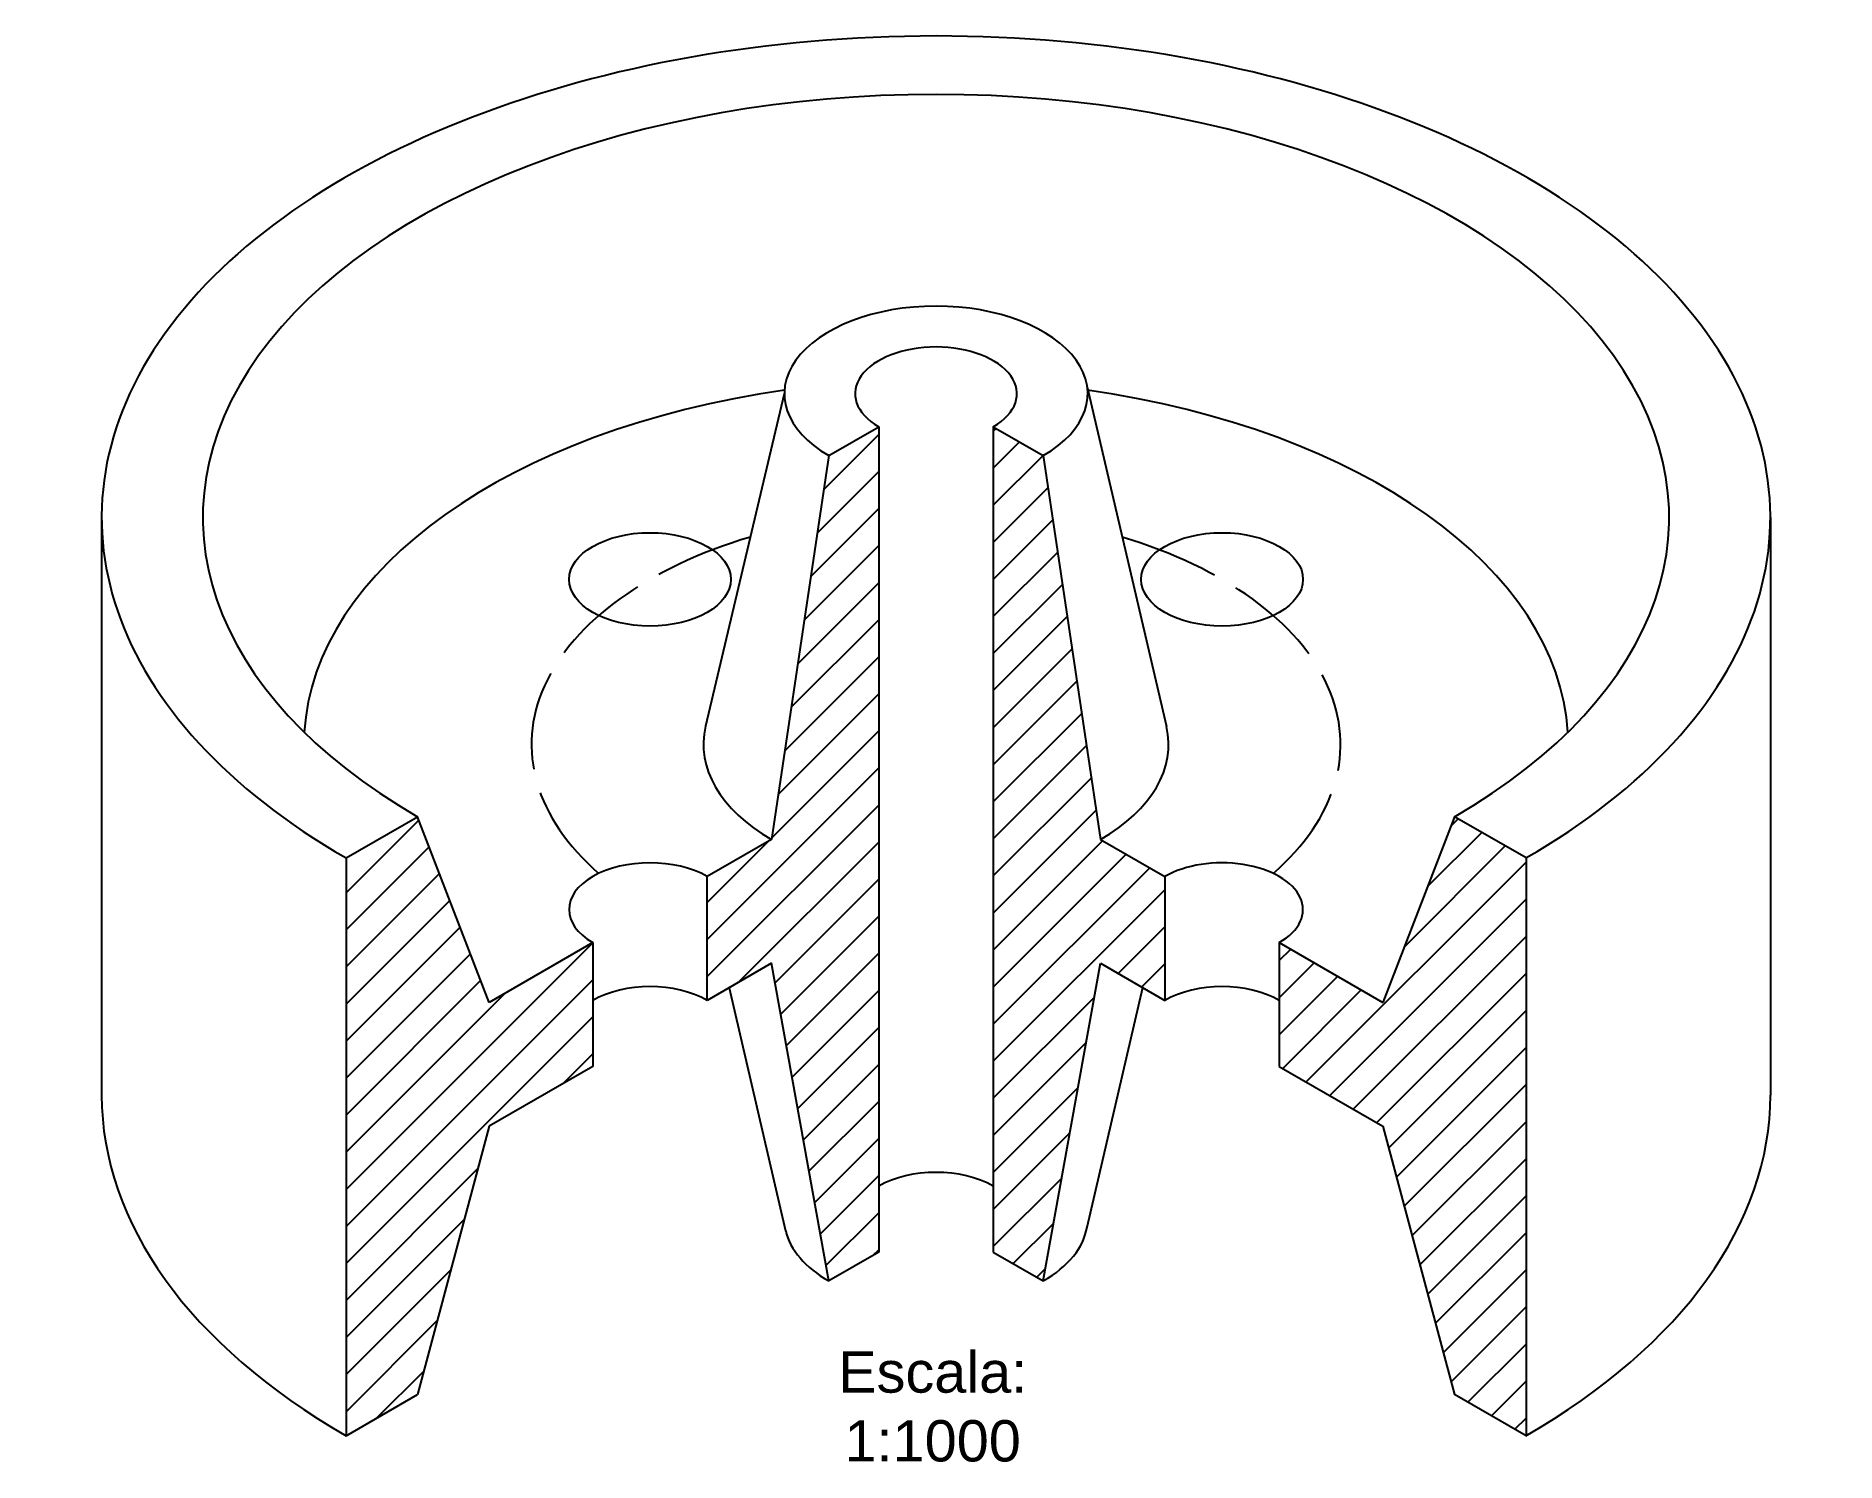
# Model space of a CAD drawing. Header units: millimetres. Extents: x 1651 to 1869, y 2473 to 2645.
import ezdxf

# ---------------------------------------------------------------- set-up
doc = ezdxf.new("R2010")
doc.units = ezdxf.units.MM
doc.linetypes.add('ACAD_ISO02W100', pattern=[15, 12, -3])
doc.styles.get("Standard").update_dxf_attribs({"font": 'arial.ttf'})

msp = doc.modelspace()

# ---------------------------------------------------------------- hatches: boundary and pattern name
at = {"linetype": 'ACAD_ISO02W100'}
h = msp.add_hatch(dxfattribs=at)
h.set_pattern_fill('ANSI31', color=256)
h.paths.add_polyline_path([(1718.23, 2535.45), (1705.67, 2528.2), (1697.01, 2550.7), (1688.35, 2545.7), (1688.35, 2475.7), (1697.01, 2480.7), (1705.67, 2513.2), (1718.23, 2520.45)])
h.paths.add_polyline_path([(1752.87, 2540.45), (1752.87, 2555.45), (1752.87, 2597.95), (1746.81, 2594.45), (1739.88, 2547.95), (1732.09, 2543.45), (1732.09, 2528.45), (1739.88, 2532.95), (1746.81, 2494.45), (1752.87, 2497.95)])
h.paths.add_polyline_path([(1787.51, 2543.45), (1779.72, 2547.95), (1772.79, 2594.45), (1766.73, 2597.95), (1766.73, 2555.45), (1766.73, 2540.45), (1766.73, 2497.95), (1772.79, 2494.45), (1779.72, 2532.95), (1787.51, 2528.45)])
h.paths.add_polyline_path([(1831.25, 2545.7), (1822.59, 2550.7), (1813.92, 2528.2), (1801.37, 2535.45), (1801.37, 2520.45), (1813.92, 2513.2), (1822.59, 2480.7), (1831.25, 2475.7)])

# ---------------------------------------------------------------- linework, layer by layer
for p, q in [((1778.11, 2602.77), (1787.72, 2561.62)), ((1741.43, 2601.94), (1731.89, 2561.65)), ((1752.87, 2597.95), (1752.87, 2555.45)), ((1766.73, 2597.95), (1766.73, 2555.45)), ((1746.81, 2594.45), (1739.88, 2547.95)), ((1772.79, 2594.45), (1779.72, 2547.95)), ((1658.76, 2586.95), (1658.76, 2516.95)), ((1860.84, 2586.95), (1860.84, 2516.95)), ((1752.87, 2555.45), (1752.87, 2540.45)), ((1766.73, 2555.45), (1766.73, 2540.45)), ((1688.35, 2545.7), (1697.01, 2550.7)), ((1705.67, 2528.2), (1697.01, 2550.7)), ((1822.59, 2550.7), (1813.92, 2528.2)), ((1831.25, 2545.7), (1822.59, 2550.7)), ((1739.88, 2547.95), (1732.09, 2543.45)), ((1779.72, 2547.95), (1787.51, 2543.45)), ((1688.35, 2545.7), (1688.35, 2475.7)), ((1831.25, 2545.7), (1831.25, 2475.7)), ((1732.09, 2528.45), (1732.09, 2543.45)), ((1787.51, 2543.45), (1787.51, 2528.45)), ((1752.87, 2540.45), (1752.87, 2497.95)), ((1766.73, 2540.45), (1766.73, 2497.95)), ((1718.23, 2535.45), (1705.67, 2528.2)), ((1718.23, 2535.45), (1718.23, 2520.45)), ((1801.37, 2535.45), (1801.37, 2520.45)), ((1801.37, 2535.45), (1813.92, 2528.2)), ((1739.88, 2532.95), (1732.09, 2528.45)), ((1746.81, 2494.45), (1739.88, 2532.95)), ((1772.79, 2494.45), (1779.72, 2532.95)), ((1779.72, 2532.95), (1787.51, 2528.45)), ((1734.74, 2529.98), (1741.59, 2500.54)), ((1778.09, 2500.98), (1784.85, 2529.99)), ((1718.23, 2520.45), (1705.67, 2513.2)), ((1801.37, 2520.45), (1813.92, 2513.2)), ((1705.67, 2513.2), (1697.01, 2480.7)), ((1813.92, 2513.2), (1822.59, 2480.7)), ((1752.87, 2497.95), (1746.81, 2494.45)), ((1766.73, 2497.95), (1772.79, 2494.45)), ((1688.35, 2475.7), (1697.01, 2480.7)), ((1831.25, 2475.7), (1822.59, 2480.7))]:
    msp.add_line(p, q)
for p, q in [((1746.81, 2594.45), (1752.87, 2597.95)), ((1766.73, 2597.95), (1772.79, 2594.45))]:
    msp.add_line(p, q, dxfattribs=at)
for centre, major_axis, start_param, end_param in [((1759.8, 2586.95), (-101.04, 0), 2.356194, 7.068583), ((1759.8, 2586.95), (-88.79, 0), 2.356194, 7.068583), ((1759.8, 2601.95), (-18.37, 0), 2.356194, 7.068583), ((1759.8, 2601.95), (-9.8, 0), 2.356194, 7.068583), ((1759.8, 2559.45), (-76.55, 0), 4.954575, 6.249752), ((1759.8, 2559.45), (-76.55, 0), 9.458211, 10.753388), ((1759.8, 2559.45), (-28.17, 0), 6.147334, 7.068583), ((1759.8, 2559.45), (-28.17, 0), 8.63938, 9.558681), ((1725.16, 2539.45), (-9.8, 0), 3.926991, 7.068583), ((1794.44, 2539.45), (-9.8, 0), 2.356194, 5.497787), ((1725.16, 2524.45), (-9.8, 0), 3.926991, 5.497787), ((1794.44, 2524.45), (-9.8, 0), 3.926991, 5.497787), ((1759.8, 2516.95), (-101.04, 0), 6.283185, 7.068583), ((1759.8, 2516.95), (-101.04, 0), 8.63938, 9.424778), ((1759.8, 2501.95), (-9.8, 0), 3.926991, 5.497787), ((1759.8, 2501.95), (-18.37, 0), 6.416683, 7.068583), ((1759.8, 2501.95), (-18.37, 0), 8.63938, 9.333393)]:
    msp.add_ellipse(centre, major_axis=major_axis, ratio=0.57735, start_param=start_param, end_param=end_param)
for start_param, end_param in [(5.189142, 6.868249), (2.556529, 4.233688)]:
    msp.add_ellipse((1759.8, 2559.45), major_axis=(-48.99, 0), ratio=0.57735, start_param=start_param, end_param=end_param, dxfattribs=at)
for centre in [(1725.16, 2579.45), (1794.44, 2579.45)]:
    msp.add_ellipse(centre, major_axis=(-9.8, 0), ratio=0.57735)

# ---------------------------------------------------------------- texts
at = {"linetype": 'ACAD_ISO02W100', "insert": (1745.68, 2485.92), "char_height": 5, "attachment_point": 1}
msp.add_mtext_dynamic_manual_height_columns('\\pxqc;Escala:\\P1:1000', width=27.4295, gutter_width=12.5, heights=[0], dxfattribs=at)

doc.saveas('drawing.dxf')
